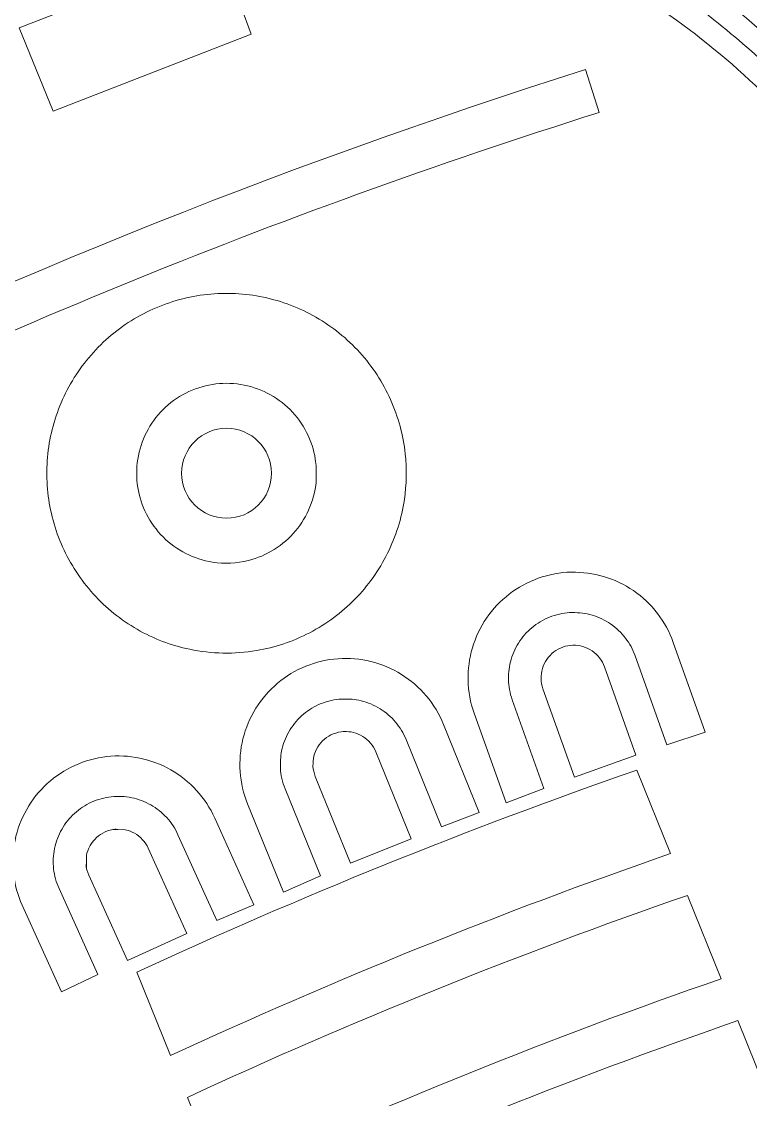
# Model space of a CAD drawing. Header units: millimetres. Extents: x -216 to 235, y -247 to 205.
# Drawn here: x -57.69 to -37.52, y 113.98 to 143.78 of the extents above; entities that cross this region are included whole.
import ezdxf

# ---------------------------------------------------------------- set-up
doc = ezdxf.new("R2010")
doc.units = ezdxf.units.MM
doc.header["$MEASUREMENT"] = 0
doc.layers.add('Camada 1', color=7, linetype='Continuous')

msp = doc.modelspace()

# ---------------------------------------------------------------- linework, layer by layer
at = {"layer": 'Camada 1', "color": 240, "lineweight": 18}
msp.add_open_spline([(40.386, -243.7514), (52.549, -242.0562), (64.5321, -239.369), (76.2543, -235.708), (76.2543, -235.708), (98.8911, -228.6351), (120.1427, -218.1082), (139.486, -204.3864), (139.486, -204.3864), (164.4969, -186.644), (185.4274, -164.233), (201.4217, -138.0695), (201.4217, -138.0695), (213.7717, -117.7741), (222.7947, -95.7966), (228.2686, -72.6782), (228.2686, -72.6782), (232.7664, -53.682), (234.7784, -34.2646), (234.2711, -14.7498), (234.2711, -14.7498), (233.6078, 8.9614), (229.2434, 32.277), (221.2854, 54.6227), (221.2854, 54.6227), (213.3274, 76.9685), (201.9717, 97.7943), (187.498, 116.5872), (187.498, 116.5872), (182.1139, 123.578), (176.3293, 130.2413), (170.1642, 136.5541), (170.1642, 136.5541), (153.5928, 153.4769), (134.5781, 167.599), (113.5883, 178.5727), (113.5883, 178.5727), (92.5985, 189.5464), (70.1505, 197.1015), (46.7969, 201.0519), (46.7969, 201.0519), (39.0919, 202.3552), (31.3295, 203.2562), (23.5308, 203.7524), (23.5308, 203.7524), (0.054, 205.2792), (-23.3725, 203.1146), (-46.1721, 197.3119), (-46.1721, 197.3119), (-57.2082, 194.503), (-67.9982, 190.8615), (-78.4793, 186.4083), (-78.4793, 186.4083), (-100.2525, 177.1917), (-120.3159, 164.6826), (-138.1754, 149.1888), (-138.1754, 149.1888), (-156.0349, 133.6951), (-171.2507, 115.5983), (-183.4483, 95.344), (-183.4483, 95.344), (-190.4371, 83.7389), (-196.3515, 71.5511), (-201.1434, 58.8799), (-201.1434, 58.8799), (-210.746, 33.3304), (-215.639, 6.4782), (-215.6655, -20.8162), (-215.6655, -20.8162), (-215.6885, -44.4186), (-212.0189, -67.7341), (-204.7472, -90.1884), (-204.7472, -90.1884), (-197.4754, -112.6427), (-186.7806, -133.683), (-172.926, -152.7913), (-172.926, -152.7913), (-167.4686, -160.3181), (-161.5547, -167.4917), (-155.2071, -174.2846)], degree=3, knots=[0, 0, 0, 0, 0.047619, 0.047619, 0.047619, 0.047619, 0.0952381, 0.0952381, 0.0952381, 0.0952381, 0.1428571, 0.1428571, 0.1428571, 0.1428571, 0.1904762, 0.1904762, 0.1904762, 0.1904762, 0.2380952, 0.2380952, 0.2380952, 0.2380952, 0.2857143, 0.2857143, 0.2857143, 0.2857143, 0.3333333, 0.3333333, 0.3333333, 0.3333333, 0.3809524, 0.3809524, 0.3809524, 0.3809524, 0.4285714, 0.4285714, 0.4285714, 0.4285714, 0.4761905, 0.4761905, 0.4761905, 0.4761905, 0.5238095, 0.5238095, 0.5238095, 0.5238095, 0.5714286, 0.5714286, 0.5714286, 0.5714286, 0.6190476, 0.6190476, 0.6190476, 0.6190476, 0.6666667, 0.6666667, 0.6666667, 0.6666667, 0.7142857, 0.7142857, 0.7142857, 0.7142857, 0.7619048, 0.7619048, 0.7619048, 0.7619048, 0.8095238, 0.8095238, 0.8095238, 0.8095238, 0.8571429, 0.8571429, 0.8571429, 0.8571429, 0.9047619, 0.9047619, 0.9047619, 0.9047619, 1, 1, 1, 1], dxfattribs=at)
at = {"layer": 'Camada 1', "color": 250, "lineweight": 18}
for points, knots in [([(169.4556, 135.5004), (152.9965, 152.348), (134.1044, 166.4135), (113.2447, 177.3504), (113.2447, 177.3504), (92.385, 188.2873), (70.0712, 195.8264), (46.8527, 199.782), (46.8527, 199.782), (39.1901, 201.0875), (31.4701, 201.9926), (23.7134, 202.4951), (23.7134, 202.4951), (0.3708, 204.0413), (-22.9262, 201.9169), (-45.6041, 196.1741), (-45.6041, 196.1741), (-56.5864, 193.3931), (-67.3248, 189.7829), (-77.7567, 185.3645), (-77.7567, 185.3645), (-99.4202, 176.2238), (-119.3871, 163.8067), (-137.1658, 148.419), (-137.1658, 148.419), (-154.9444, 133.0313), (-170.097, 115.0518), (-182.2504, 94.9233), (-182.2504, 94.9233), (-189.2131, 83.3915), (-195.1084, 71.2792), (-199.8881, 58.6848), (-199.8881, 58.6848), (-209.4979, 33.2044), (-214.3954, 6.4161), (-214.4225, -20.8161), (-214.4225, -20.8161), (-214.4225, -44.3152), (-210.6959, -67.68), (-203.3914, -90.0987), (-203.3914, -90.0987), (-196.087, -112.5174), (-185.3655, -133.5174), (-171.4908, -152.5816), (-171.4908, -152.5816), (-166.2338, -159.8049), (-160.555, -166.7015), (-154.4747, -173.2469), (-154.4747, -173.2469), (-138.5335, -190.4321), (-120.1002, -204.912), (-99.6287, -216.33), (-99.6287, -216.33), (-77.9909, -228.3986), (-54.6567, -236.727), (-30.2673, -241.0865), (-30.2673, -241.0865), (-7.2069, -245.2627), (16.2229, -245.78), (39.4452, -242.6257)], [0, 0, 0, 0, 0.0625, 0.0625, 0.0625, 0.0625, 0.125, 0.125, 0.125, 0.125, 0.1875, 0.1875, 0.1875, 0.1875, 0.25, 0.25, 0.25, 0.25, 0.3125, 0.3125, 0.3125, 0.3125, 0.375, 0.375, 0.375, 0.375, 0.4375, 0.4375, 0.4375, 0.4375, 0.5, 0.5, 0.5, 0.5, 0.5625, 0.5625, 0.5625, 0.5625, 0.625, 0.625, 0.625, 0.625, 0.6875, 0.6875, 0.6875, 0.6875, 0.75, 0.75, 0.75, 0.75, 0.8125, 0.8125, 0.8125, 0.8125, 0.875, 0.875, 0.875, 0.875, 1, 1, 1, 1]), ([(-18.3925, 127.9933), (-18.737, 131.7655), (-19.6673, 135.4373), (-21.1606, 138.9184), (-21.1606, 138.9184), (-21.8363, 140.4936), (-22.6225, 142.0166), (-23.5153, 143.4797), (-23.5153, 143.4797), (-25.4715, 146.6434), (-27.8986, 149.4621), (-30.7367, 151.8665), (-30.7367, 151.8665), (-32.4121, 153.2858), (-34.212, 154.5434), (-36.1209, 155.6285), (-36.1209, 155.6285), (-37.1172, 156.1949), (-38.1359, 156.7199), (-39.1752, 157.2027)], [0, 0, 0, 0, 0.1666667, 0.1666667, 0.1666667, 0.1666667, 0.3333333, 0.3333333, 0.3333333, 0.3333333, 0.5, 0.5, 0.5, 0.5, 0.6666667, 0.6666667, 0.6666667, 0.6666667, 1, 1, 1, 1]), ([(-31.8695, 136.7906), (-33.08, 139.0393), (-34.6274, 141.071), (-36.4736, 142.8355), (-36.4736, 142.8355), (-37.976, 144.2715), (-39.6493, 145.5039), (-41.4663, 146.5126), (-41.4663, 146.5126), (-43.5039, 147.6438), (-45.6456, 148.5629), (-47.8694, 149.2604), (-47.8694, 149.2604), (-47.8694, 149.568), (-47.8786, 149.7163), (-47.9451, 149.9353), (-47.9451, 149.9353), (-44.1977, 148.8967), (-40.7299, 147.1373), (-37.6787, 144.7266), (-37.6787, 144.7266), (-35.6881, 143.1527), (-33.9682, 141.2869), (-32.5614, 139.1749), (-32.5614, 139.1749), (-31.5512, 137.6582), (-30.7183, 136.0372), (-30.0737, 134.3326), (-30.0737, 134.3326), (-29.0749, 131.6914), (-28.4452, 128.9387), (-28.1963, 126.126)], [0, 0, 0, 0, 0.1111111, 0.1111111, 0.1111111, 0.1111111, 0.2222222, 0.2222222, 0.2222222, 0.2222222, 0.3333333, 0.3333333, 0.3333333, 0.3333333, 0.4444444, 0.4444444, 0.4444444, 0.4444444, 0.5555556, 0.5555556, 0.5555556, 0.5555556, 0.6666667, 0.6666667, 0.6666667, 0.6666667, 0.7777778, 0.7777778, 0.7777778, 0.7777778, 1, 1, 1, 1]), ([(-37.177, 142.6727), (-38.3454, 143.7474), (-39.6183, 144.6961), (-40.9822, 145.5084), (-40.9822, 145.5084), (-43.1992, 146.829), (-45.5547, 147.8829), (-48.0167, 148.6557), (-48.0167, 148.6557), (-48.1026, 148.4563), (-48.2216, 148.2748), (-48.3703, 148.1166), (-48.3703, 148.1166), (-45.2775, 147.217), (-42.3775, 145.8154), (-39.7511, 143.951), (-39.7511, 143.951), (-37.8448, 142.5976), (-36.1736, 140.9628), (-34.7788, 139.0866), (-34.7788, 139.0866), (-33.5786, 137.4723), (-32.6071, 135.7108), (-31.8822, 133.8344)], [0, 0, 0, 0, 0.1428571, 0.1428571, 0.1428571, 0.1428571, 0.2857143, 0.2857143, 0.2857143, 0.2857143, 0.4285714, 0.4285714, 0.4285714, 0.4285714, 0.5714286, 0.5714286, 0.5714286, 0.5714286, 0.7142857, 0.7142857, 0.7142857, 0.7142857, 1, 1, 1, 1]), ([(-98.9189, 144.8495), (-99.0393, 144.6943), (-99.1338, 144.5221), (-99.2003, 144.3373), (-99.2003, 144.3373), (-99.2407, 144.225), (-99.2702, 144.1093), (-99.2885, 143.9914), (-99.2885, 143.9914), (-98.8316, 143.7209), (-98.338, 143.5253), (-97.8199, 143.4092), (-97.8199, 143.4092), (-97.3831, 143.3114), (-96.9372, 143.2722), (-96.49, 143.2923), (-96.49, 143.2923), (-95.563, 143.3866), (-94.6738, 143.665), (-93.8586, 144.1162), (-93.8586, 144.1162), (-93.0143, 144.5797), (-92.1544, 145.0133), (-91.2797, 145.4164), (-91.2797, 145.4164), (-90.7575, 145.6571), (-90.204, 145.8132), (-89.6329, 145.8808), (-89.6329, 145.8808), (-89.2973, 145.9205), (-88.9594, 145.929), (-88.6222, 145.9062), (-88.6222, 145.9062), (-89.1808, 145.838), (-89.7217, 145.6832), (-90.2319, 145.4458), (-90.2319, 145.4458), (-90.6147, 145.2675), (-90.9739, 145.0455), (-91.3044, 144.7826), (-91.3044, 144.7826), (-92.335, 144.024), (-93.3902, 143.3), (-94.4689, 142.6114), (-94.4689, 142.6114), (-94.8425, 142.3728), (-95.2488, 142.1957), (-95.6778, 142.0843), (-95.6778, 142.0843), (-96.1068, 141.973), (-96.548, 141.9301), (-96.9904, 141.9567), (-96.9904, 141.9567), (-97.3844, 141.9804), (-97.7712, 142.0589), (-98.1433, 142.1906), (-98.1433, 142.1906), (-98.5842, 142.3848), (-99.0314, 142.5642), (-99.4843, 142.7284), (-99.4843, 142.7284), (-99.5541, 142.7573), (-99.6458, 142.7809), (-99.7027, 142.7809), (-99.7027, 142.7809), (-99.8156, 142.7809), (-19.9901, 142.7633), (-99.9267, 142.7633), (-99.9267, 142.7633), (-99.9656, 142.7633), (-100.0699, 142.7168), (-100.1343, 142.6774), (-100.1343, 142.6774), (-100.1987, 142.6379), (-100.2561, 142.5889), (-100.3052, 142.5315), (-100.3052, 142.5315), (-100.3542, 142.4741), (-100.3937, 142.4097), (-100.4226, 142.34), (-100.4226, 142.34), (-100.4515, 142.2702), (-100.4751, 142.1785), (-100.4751, 142.1215), (-100.4751, 142.1215), (-100.4751, 142.0183), (-100.4667, 142.6484), (-100.4667, 141.9419), (-100.4667, 141.9419), (-100.4311, 141.7377), (-100.3641, 141.5416), (-100.2671, 141.3583), (-100.2671, 141.3583), (-100.1702, 141.1751), (-100.0458, 141.0093), (-99.897, 140.865), (-99.897, 140.865), (-99.7483, 140.7207), (-99.5787, 140.6014), (-99.3926, 140.5102), (-99.3926, 140.5102), (-99.3008, 140.4652), (-99.2057, 140.4274), (-99.1081, 140.3971), (-99.1081, 140.3971), (-98.7206, 140.24), (-98.3283, 140.0955), (-97.9315, 139.9636), (-97.9315, 139.9636), (-97.6335, 139.8514), (-97.2709, 139.7725), (-97.0034, 139.7725), (-97.0034, 139.7725), (-96.6089, 139.7725), (-96.3687, 139.7931), (-96.0616, 139.8775), (-96.0616, 139.8775), (-95.9091, 139.9194), (-95.7603, 139.9731), (-95.6161, 140.0383), (-95.6161, 140.0383), (-95.0173, 140.314), (-94.4467, 140.6441), (-93.9091, 141.0258)], [0, 0, 0, 0, 0.03125, 0.03125, 0.03125, 0.03125, 0.0625, 0.0625, 0.0625, 0.0625, 0.09375, 0.09375, 0.09375, 0.09375, 0.125, 0.125, 0.125, 0.125, 0.15625, 0.15625, 0.15625, 0.15625, 0.1875, 0.1875, 0.1875, 0.1875, 0.21875, 0.21875, 0.21875, 0.21875, 0.25, 0.25, 0.25, 0.25, 0.28125, 0.28125, 0.28125, 0.28125, 0.3125, 0.3125, 0.3125, 0.3125, 0.34375, 0.34375, 0.34375, 0.34375, 0.375, 0.375, 0.375, 0.375, 0.40625, 0.40625, 0.40625, 0.40625, 0.4375, 0.4375, 0.4375, 0.4375, 0.46875, 0.46875, 0.46875, 0.46875, 0.5, 0.5, 0.5, 0.5, 0.53125, 0.53125, 0.53125, 0.53125, 0.5625, 0.5625, 0.5625, 0.5625, 0.59375, 0.59375, 0.59375, 0.59375, 0.625, 0.625, 0.625, 0.625, 0.65625, 0.65625, 0.65625, 0.65625, 0.6875, 0.6875, 0.6875, 0.6875, 0.71875, 0.71875, 0.71875, 0.71875, 0.75, 0.75, 0.75, 0.75, 0.78125, 0.78125, 0.78125, 0.78125, 0.8125, 0.8125, 0.8125, 0.8125, 0.84375, 0.84375, 0.84375, 0.84375, 0.875, 0.875, 0.875, 0.875, 0.90625, 0.90625, 0.90625, 0.90625, 0.9375, 0.9375, 0.9375, 0.9375, 1, 1, 1, 1]), ([(-52.2004, 145.7648), (-52.2004, 145.7648), (-57.7552, 143.6044), (-57.7552, 143.6044), (-57.7552, 143.6044), (-57.7552, 143.6044), (-56.8147, 141.3025), (-56.8147, 141.3025), (-56.8147, 141.3025), (-56.8147, 141.3025), (-51.3377, 143.4326), (-51.3377, 143.4326), (-51.3377, 143.4326), (-51.3377, 143.4326), (-52.2004, 145.7648), (-52.2004, 145.7648)], [0, 0, 0, 0, 0.2, 0.2, 0.2, 0.2, 0.4, 0.4, 0.4, 0.4, 0.6, 0.6, 0.6, 0.6, 1, 1, 1, 1]), ([(-42.0857, 142.4532), (-59.2763, 137.0247), (-75.4061, 128.9738), (-90.0778, 118.4987), (-90.0778, 118.4987), (-106.2467, 106.9547), (-120.1877, 92.8004), (-131.4849, 76.4581)], [0, 0, 0, 0, 0.3333333, 0.3333333, 0.3333333, 0.3333333, 1, 1, 1, 1]), ([(-150.9205, -77.3759), (-156.868, -60.4674), (-160.0972, -42.8367), (-160.5287, -24.9179), (-160.5287, -24.9179), (-160.7768, -14.6119), (-160.0916, -4.3259), (-158.4785, 5.8561), (-158.4785, 5.8561), (-155.6464, 23.5449), (-150.0821, 40.5729), (-141.9225, 56.5208), (-141.9225, 56.5208), (-133.7982, 72.3997), (-123.2997, 86.8191), (-110.6833, 99.4273), (-110.6833, 99.4273), (-98.0511, 112.0511), (-83.5997, 122.5434), (-67.6849, 130.6458), (-67.6849, 130.6458), (-59.3304, 134.8992), (-50.6531, 138.4478), (-41.7123, 141.2675)], [0, 0, 0, 0, 0.1428571, 0.1428571, 0.1428571, 0.1428571, 0.2857143, 0.2857143, 0.2857143, 0.2857143, 0.4285714, 0.4285714, 0.4285714, 0.4285714, 0.5714286, 0.5714286, 0.5714286, 0.5714286, 0.7142857, 0.7142857, 0.7142857, 0.7142857, 1, 1, 1, 1]), ([(-47.0755, 131.8279), (-47.1315, 132.3478), (-47.2683, 132.8525), (-47.4823, 133.3296), (-47.4823, 133.3296), (-47.6963, 133.8068), (-47.9823, 134.2446), (-48.3333, 134.6322), (-48.3333, 134.6322), (-48.6843, 135.0199), (-49.0916, 135.3478), (-49.5452, 135.608), (-49.5452, 135.608), (-49.9988, 135.8682), (-50.4875, 136.0543), (-50.9993, 136.1616), (-50.9993, 136.1616), (-51.5111, 136.2689), (-52.0334, 136.2948), (-52.5533, 136.2388), (-52.5533, 136.2388), (-53.0732, 136.1826), (-53.578, 136.0459), (-54.0551, 135.8319), (-54.0551, 135.8319), (-54.5322, 135.6179), (-54.97, 135.3318), (-55.3577, 134.9809), (-55.3577, 134.9809), (-55.7453, 134.6299), (-56.0733, 134.2226), (-56.3335, 133.769), (-56.3335, 133.769), (-56.5937, 133.3154), (-56.7797, 132.8267), (-56.8871, 132.3149), (-56.8871, 132.3149), (-56.9944, 131.8031), (-57.0203, 131.2808), (-56.9642, 130.7609), (-56.9642, 130.7609), (-56.9081, 130.241), (-56.7713, 129.7362), (-56.5573, 129.2591)], [0, 0, 0, 0, 0.0833333, 0.0833333, 0.0833333, 0.0833333, 0.1666667, 0.1666667, 0.1666667, 0.1666667, 0.25, 0.25, 0.25, 0.25, 0.3333333, 0.3333333, 0.3333333, 0.3333333, 0.4166667, 0.4166667, 0.4166667, 0.4166667, 0.5, 0.5, 0.5, 0.5, 0.5833333, 0.5833333, 0.5833333, 0.5833333, 0.6666667, 0.6666667, 0.6666667, 0.6666667, 0.75, 0.75, 0.75, 0.75, 0.8333333, 0.8333333, 0.8333333, 0.8333333, 1, 1, 1, 1]), ([(-49.5639, 131.6854), (-49.6051, 131.9437), (-49.6861, 132.1923), (-49.805, 132.4252), (-49.805, 132.4252), (-49.9239, 132.6581), (-50.0778, 132.8695), (-50.2629, 133.0543), (-50.2629, 133.0543), (-50.4479, 133.239), (-50.6596, 133.3925), (-50.8927, 133.511), (-50.8927, 133.511), (-51.1258, 133.6296), (-51.3745, 133.7102), (-51.6329, 133.7509), (-51.6329, 133.7509), (-51.8912, 133.7915), (-52.1527, 133.7913), (-52.4109, 133.7502), (-52.4109, 133.7502), (-52.6692, 133.7091), (-52.9178, 133.6281), (-53.1507, 133.5091), (-53.1507, 133.5091), (-53.3836, 133.3902), (-53.595, 133.2364), (-53.7797, 133.0513), (-53.7797, 133.0513), (-53.9645, 132.8662), (-54.118, 132.6546), (-54.2365, 132.4214)], [0, 0, 0, 0, 0.1111111, 0.1111111, 0.1111111, 0.1111111, 0.2222222, 0.2222222, 0.2222222, 0.2222222, 0.3333333, 0.3333333, 0.3333333, 0.3333333, 0.4444444, 0.4444444, 0.4444444, 0.4444444, 0.5555556, 0.5555556, 0.5555556, 0.5555556, 0.6666667, 0.6666667, 0.6666667, 0.6666667, 0.7777778, 0.7777778, 0.7777778, 0.7777778, 1, 1, 1, 1]), ([(-54.2365, 132.4214), (-54.3551, 132.1884), (-54.4356, 131.9396), (-54.4763, 131.6813), (-54.4763, 131.6813), (-54.517, 131.423), (-54.5168, 131.1615), (-54.4757, 130.9033), (-54.4757, 130.9033), (-54.4345, 130.645), (-54.3535, 130.3964), (-54.2346, 130.1635), (-54.2346, 130.1635), (-54.1157, 129.9306), (-53.9618, 129.7192), (-53.7768, 129.5344), (-53.7768, 129.5344), (-53.5917, 129.3497), (-53.38, 129.1962), (-53.1469, 129.0776), (-53.1469, 129.0776), (-52.9139, 128.9591), (-52.6651, 128.8785), (-52.4068, 128.8378), (-52.4068, 128.8378), (-52.0756, 128.7857), (-51.7406, 128.8006), (-51.4154, 128.8821), (-51.4154, 128.8821), (-51.1618, 128.9456), (-50.9212, 129.048), (-50.6996, 129.1868), (-50.6996, 129.1868), (-50.4781, 129.3256), (-50.2809, 129.4973), (-50.113, 129.6978), (-50.113, 129.6978), (-49.9452, 129.8982), (-49.8108, 130.1225), (-49.7131, 130.365), (-49.7131, 130.365), (-49.6154, 130.6075), (-49.5389, 130.9195), (-49.5389, 131.1232), (-49.5389, 131.1232), (-49.5389, 131.4385), (-49.5343, 131.4994), (-49.5639, 131.6854)], [0, 0, 0, 0, 0.0769231, 0.0769231, 0.0769231, 0.0769231, 0.1538462, 0.1538462, 0.1538462, 0.1538462, 0.2307692, 0.2307692, 0.2307692, 0.2307692, 0.3076923, 0.3076923, 0.3076923, 0.3076923, 0.3846154, 0.3846154, 0.3846154, 0.3846154, 0.4615385, 0.4615385, 0.4615385, 0.4615385, 0.5384615, 0.5384615, 0.5384615, 0.5384615, 0.6153846, 0.6153846, 0.6153846, 0.6153846, 0.6923077, 0.6923077, 0.6923077, 0.6923077, 0.7692308, 0.7692308, 0.7692308, 0.7692308, 0.8461538, 0.8461538, 0.8461538, 0.8461538, 1, 1, 1, 1]), ([(-50.7764, 131.2941), (-50.7764, 130.6076), (-51.3329, 130.051), (-52.0195, 130.051), (-52.0195, 130.051), (-52.7061, 130.051), (-53.2626, 130.6076), (-53.2626, 131.2941), (-53.2626, 131.2941), (-53.2626, 131.9807), (-52.7061, 132.5373), (-52.0195, 132.5373), (-52.0195, 132.5373), (-51.3329, 132.5373), (-50.7764, 131.9807), (-50.7764, 131.2941)], [0, 0, 0, 0, 0.2, 0.2, 0.2, 0.2, 0.4, 0.4, 0.4, 0.4, 0.6, 0.6, 0.6, 0.6, 1, 1, 1, 1]), ([(-56.5573, 129.2591), (-56.3433, 128.7819), (-56.0573, 128.3442), (-55.7063, 127.9565), (-55.7063, 127.9565), (-55.3553, 127.5689), (-54.948, 127.2409), (-54.4944, 126.9807), (-54.4944, 126.9807), (-54.0408, 126.7205), (-53.5521, 126.5344), (-53.0403, 126.4271), (-53.0403, 126.4271), (-52.4302, 126.2992), (-51.807, 126.2869), (-51.1924, 126.3906), (-51.1924, 126.3906), (-50.6768, 126.4776), (-50.1811, 126.6441), (-49.7176, 126.8862), (-49.7176, 126.8862), (-49.2541, 127.1282), (-48.8342, 127.4398), (-48.4682, 127.8132), (-48.4682, 127.8132), (-48.1021, 128.1866), (-47.799, 128.6127), (-47.5663, 129.081), (-47.5663, 129.081), (-47.3336, 129.5492), (-47.177, 130.0481), (-47.1004, 130.5654), (-47.1004, 130.5654), (-47.0384, 130.984), (-47.03, 131.4071), (-47.0755, 131.8279)], [0, 0, 0, 0, 0.1, 0.1, 0.1, 0.1, 0.2, 0.2, 0.2, 0.2, 0.3, 0.3, 0.3, 0.3, 0.4, 0.4, 0.4, 0.4, 0.5, 0.5, 0.5, 0.5, 0.6, 0.6, 0.6, 0.6, 0.7, 0.7, 0.7, 0.7, 0.8, 0.8, 0.8, 0.8, 1, 1, 1, 1]), ([(-39.6596, 126.6169), (-39.7627, 126.9065), (-39.9097, 127.1765), (-40.0972, 127.42), (-40.0972, 127.42), (-40.2848, 127.6636), (-40.5081, 127.8749), (-40.7617, 128.0486), (-40.7617, 128.0486), (-41.0153, 128.2224), (-41.2929, 128.3543), (-41.5878, 128.4412), (-41.5878, 128.4412), (-41.8827, 128.528), (-42.1472, 128.5592), (-42.4948, 128.5592), (-42.4948, 128.5592), (-42.7705, 128.5592), (-43.1043, 128.4941), (-43.3939, 128.3911), (-43.3939, 128.3911), (-43.6835, 128.2881), (-43.9535, 128.1409), (-44.1971, 127.9534), (-44.1971, 127.9534), (-44.4407, 127.7659), (-44.6519, 127.5426), (-44.8257, 127.289), (-44.8257, 127.289), (-44.9994, 127.0354), (-45.1313, 126.7577), (-45.2182, 126.4629), (-45.2182, 126.4629), (-45.305, 126.168), (-45.3362, 125.9035), (-45.3362, 125.5559), (-45.3362, 125.5559), (-45.3362, 125.2802), (-45.2712, 124.9464), (-45.1682, 124.6568)], [0, 0, 0, 0, 0.0909091, 0.0909091, 0.0909091, 0.0909091, 0.1818182, 0.1818182, 0.1818182, 0.1818182, 0.2727273, 0.2727273, 0.2727273, 0.2727273, 0.3636364, 0.3636364, 0.3636364, 0.3636364, 0.4545455, 0.4545455, 0.4545455, 0.4545455, 0.5454545, 0.5454545, 0.5454545, 0.5454545, 0.6363636, 0.6363636, 0.6363636, 0.6363636, 0.7272727, 0.7272727, 0.7272727, 0.7272727, 0.8181818, 0.8181818, 0.8181818, 0.8181818, 1, 1, 1, 1]), ([(-44.1157, 125.0312), (-44.1794, 125.2102), (-44.2196, 125.4164), (-44.2196, 125.5868), (-44.2196, 125.5868), (-44.2196, 125.8016), (-44.2003, 125.965), (-44.1467, 126.1472), (-44.1467, 126.1472), (-44.093, 126.3294), (-44.0115, 126.501), (-43.9041, 126.6577), (-43.9041, 126.6577), (-43.7968, 126.8144), (-43.6662, 126.9524), (-43.5157, 127.0683), (-43.5157, 127.0683), (-43.3652, 127.1841), (-43.1984, 127.275), (-43.0194, 127.3387)], [0, 0, 0, 0, 0.1666667, 0.1666667, 0.1666667, 0.1666667, 0.3333333, 0.3333333, 0.3333333, 0.3333333, 0.5, 0.5, 0.5, 0.5, 0.6666667, 0.6666667, 0.6666667, 0.6666667, 1, 1, 1, 1]), ([(-43.0194, 127.3387), (-42.8405, 127.4024), (-42.6343, 127.4425), (-42.4639, 127.4425), (-42.4639, 127.4425), (-42.2491, 127.4425), (-42.0857, 127.4233), (-41.9034, 127.3696), (-41.9034, 127.3696), (-41.7212, 127.3159), (-41.5497, 127.2344), (-41.393, 127.1271), (-41.393, 127.1271), (-41.2363, 127.0197), (-41.0983, 126.8892), (-40.9824, 126.7387), (-40.9824, 126.7387), (-40.8666, 126.5882), (-40.7757, 126.4214), (-40.712, 126.2424)], [0, 0, 0, 0, 0.1666667, 0.1666667, 0.1666667, 0.1666667, 0.3333333, 0.3333333, 0.3333333, 0.3333333, 0.5, 0.5, 0.5, 0.5, 0.6666667, 0.6666667, 0.6666667, 0.6666667, 1, 1, 1, 1]), ([(-43.2648, 125.334), (-43.2966, 125.4235), (-43.3167, 125.5266), (-43.3167, 125.6118), (-43.3167, 125.6118), (-43.3167, 125.7192), (-43.3071, 125.8009), (-43.2803, 125.892), (-43.2803, 125.892), (-43.2534, 125.9831), (-43.2127, 126.0689), (-43.159, 126.1473), (-43.159, 126.1473), (-43.1053, 126.2256), (-43.04, 126.2946), (-42.9648, 126.3525), (-42.9648, 126.3525), (-42.8895, 126.4105), (-42.8061, 126.4559), (-42.7166, 126.4878), (-42.7166, 126.4878), (-42.6272, 126.5196), (-42.5241, 126.5397), (-42.4389, 126.5397), (-42.4389, 126.5397), (-42.3315, 126.5397), (-42.2498, 126.5301), (-42.1586, 126.5032)], [0, 0, 0, 0, 0.125, 0.125, 0.125, 0.125, 0.25, 0.25, 0.25, 0.25, 0.375, 0.375, 0.375, 0.375, 0.5, 0.5, 0.5, 0.5, 0.625, 0.625, 0.625, 0.625, 0.75, 0.75, 0.75, 0.75, 1, 1, 1, 1]), ([(-42.1586, 126.5032), (-42.0676, 126.4764), (-41.9818, 126.4356), (-41.9034, 126.382), (-41.9034, 126.382), (-41.8251, 126.3283), (-41.7561, 126.263), (-41.6981, 126.1878), (-41.6981, 126.1878), (-41.6402, 126.1125), (-41.5948, 126.0291), (-41.5629, 125.9396)], [0, 0, 0, 0, 0.25, 0.25, 0.25, 0.25, 0.5, 0.5, 0.5, 0.5, 1, 1, 1, 1]), ([(-40.712, 126.2424), (-40.712, 126.2424), (-39.8387, 123.7883), (-39.8387, 123.7883), (-39.8387, 123.7883), (-39.8387, 123.7883), (-38.7774, 124.1377), (-38.7774, 124.1377), (-38.7774, 124.1377), (-38.7774, 124.1377), (-39.6596, 126.6169), (-39.6596, 126.6169)], [0, 0, 0, 0, 0.25, 0.25, 0.25, 0.25, 0.5, 0.5, 0.5, 0.5, 1, 1, 1, 1]), ([(-46.0181, 124.35), (-46.1337, 124.6348), (-46.2924, 124.8981), (-46.4904, 125.1333), (-46.4904, 125.1333), (-46.6883, 125.3684), (-46.9206, 125.5698), (-47.1816, 125.7323), (-47.1816, 125.7323), (-47.4425, 125.8948), (-47.7257, 126.0145), (-48.0241, 126.0884), (-48.0241, 126.0884), (-48.3225, 126.1623), (-48.6287, 126.1886), (-48.9354, 126.1667), (-48.9354, 126.1667), (-49.242, 126.1448), (-49.5414, 126.0752), (-49.8263, 125.9596), (-49.8263, 125.9596), (-50.1111, 125.844), (-50.3744, 125.6853), (-50.6096, 125.4873), (-50.6096, 125.4873), (-50.8447, 125.2894), (-51.0461, 125.0571), (-51.2086, 124.7961), (-51.2086, 124.7961), (-51.3711, 124.5352), (-51.4908, 124.252), (-51.5647, 123.9536), (-51.5647, 123.9536), (-51.6386, 123.6552), (-51.665, 123.349), (-51.643, 123.0423), (-51.643, 123.0423), (-51.6211, 122.7357), (-51.5515, 122.4363), (-51.4359, 122.1514)], [0, 0, 0, 0, 0.0909091, 0.0909091, 0.0909091, 0.0909091, 0.1818182, 0.1818182, 0.1818182, 0.1818182, 0.2727273, 0.2727273, 0.2727273, 0.2727273, 0.3636364, 0.3636364, 0.3636364, 0.3636364, 0.4545455, 0.4545455, 0.4545455, 0.4545455, 0.5454545, 0.5454545, 0.5454545, 0.5454545, 0.6363636, 0.6363636, 0.6363636, 0.6363636, 0.7272727, 0.7272727, 0.7272727, 0.7272727, 0.8181818, 0.8181818, 0.8181818, 0.8181818, 1, 1, 1, 1]), ([(-41.5629, 125.9396), (-41.5629, 125.9396), (-40.6943, 123.4984), (-40.6943, 123.4984), (-40.6943, 123.4984), (-40.6943, 123.4984), (-42.3966, 122.894), (-42.3966, 122.894), (-42.3966, 122.894), (-42.3966, 122.894), (-43.2648, 125.334), (-43.2648, 125.334)], [0, 0, 0, 0, 0.25, 0.25, 0.25, 0.25, 0.5, 0.5, 0.5, 0.5, 1, 1, 1, 1]), ([(-49.8902, 124.6327), (-49.7449, 124.755), (-49.5823, 124.8531), (-49.4062, 124.9245), (-49.4062, 124.9245), (-49.2302, 124.9959), (-49.0025, 125.0525), (-48.8557, 125.0525), (-48.8557, 125.0525), (-48.5846, 125.0525), (-48.477, 125.0498), (-48.2927, 125.0041), (-48.2927, 125.0041), (-48.1083, 124.9584), (-47.9333, 124.8845), (-47.7721, 124.7841), (-47.7721, 124.7841), (-47.6109, 124.6837), (-47.4673, 124.5592), (-47.345, 124.4139), (-47.345, 124.4139), (-47.2227, 124.2686), (-47.1246, 124.1059), (-47.0532, 123.9299)], [0, 0, 0, 0, 0.1428571, 0.1428571, 0.1428571, 0.1428571, 0.2857143, 0.2857143, 0.2857143, 0.2857143, 0.4285714, 0.4285714, 0.4285714, 0.4285714, 0.5714286, 0.5714286, 0.5714286, 0.5714286, 0.7142857, 0.7142857, 0.7142857, 0.7142857, 1, 1, 1, 1]), ([(-45.1682, 124.6568), (-45.1682, 124.6568), (-44.2865, 122.179), (-44.2865, 122.179), (-44.2865, 122.179), (-44.2865, 122.179), (-43.2433, 122.5794), (-43.2433, 122.5794), (-43.2433, 122.5794), (-43.2433, 122.5794), (-44.1157, 125.0312), (-44.1157, 125.0312)], [0, 0, 0, 0, 0.25, 0.25, 0.25, 0.25, 0.5, 0.5, 0.5, 0.5, 1, 1, 1, 1]), ([(-50.4008, 122.5715), (-50.4722, 122.7475), (-50.5288, 122.9752), (-50.5288, 123.1219), (-50.5288, 123.1219), (-50.5288, 123.3931), (-50.5261, 123.5007), (-50.4804, 123.685), (-50.4804, 123.685), (-50.4347, 123.8694), (-50.3608, 124.0444), (-50.2604, 124.2056), (-50.2604, 124.2056), (-50.16, 124.3669), (-50.0355, 124.5104), (-49.8902, 124.6327)], [0, 0, 0, 0, 0.2, 0.2, 0.2, 0.2, 0.4, 0.4, 0.4, 0.4, 0.6, 0.6, 0.6, 0.6, 1, 1, 1, 1]), ([(-47.0532, 123.9299), (-47.0532, 123.9299), (-46.0737, 121.5162), (-46.0737, 121.5162), (-46.0737, 121.5162), (-46.0737, 121.5162), (-45.0286, 121.9116), (-45.0286, 121.9116), (-45.0286, 121.9116), (-45.0286, 121.9116), (-46.0181, 124.35), (-46.0181, 124.35)], [0, 0, 0, 0, 0.25, 0.25, 0.25, 0.25, 0.5, 0.5, 0.5, 0.5, 1, 1, 1, 1]), ([(-49.5639, 122.9111), (-49.5996, 122.9991), (-49.6279, 123.1129), (-49.6279, 123.1863), (-49.6279, 123.1863), (-49.6279, 123.3219), (-49.6265, 123.3757), (-49.6037, 123.4678), (-49.6037, 123.4678), (-49.5809, 123.5601), (-49.5439, 123.6475), (-49.4937, 123.7282), (-49.4937, 123.7282), (-49.4435, 123.8088), (-49.3813, 123.8805), (-49.3086, 123.9417), (-49.3086, 123.9417), (-49.236, 124.0029), (-49.1546, 124.0519), (-49.0666, 124.0876), (-49.0666, 124.0876), (-48.9786, 124.1233), (-48.8648, 124.1516), (-48.7914, 124.1516)], [0, 0, 0, 0, 0.1428571, 0.1428571, 0.1428571, 0.1428571, 0.2857143, 0.2857143, 0.2857143, 0.2857143, 0.4285714, 0.4285714, 0.4285714, 0.4285714, 0.5714286, 0.5714286, 0.5714286, 0.5714286, 0.7142857, 0.7142857, 0.7142857, 0.7142857, 1, 1, 1, 1]), ([(-48.7914, 124.1516), (-48.6558, 124.1516), (-48.602, 124.1502), (-48.5098, 124.1274), (-48.5098, 124.1274), (-48.4177, 124.1046), (-48.3302, 124.0676), (-48.2496, 124.0174), (-48.2496, 124.0174), (-48.169, 123.9672), (-48.0972, 123.905), (-48.036, 123.8323), (-48.036, 123.8323), (-47.9749, 123.7597), (-47.9258, 123.6783), (-47.8901, 123.5903)], [0, 0, 0, 0, 0.2, 0.2, 0.2, 0.2, 0.4, 0.4, 0.4, 0.4, 0.6, 0.6, 0.6, 0.6, 1, 1, 1, 1]), ([(-57.6728, 119.3497), (-57.7996, 119.6297), (-57.881, 119.9262), (-57.915, 120.2317), (-57.915, 120.2317), (-57.9491, 120.5372), (-57.9349, 120.8443), (-57.8728, 121.1454), (-57.8728, 121.1454), (-57.8108, 121.4464), (-57.7024, 121.7341), (-57.5503, 122.0013), (-57.5503, 122.0013), (-57.3983, 122.2685), (-57.2063, 122.5085), (-56.9791, 122.7156), (-56.9791, 122.7156), (-56.752, 122.9228), (-56.4952, 123.0918), (-56.2152, 123.2186), (-56.2152, 123.2186), (-55.9351, 123.3453), (-55.6386, 123.4267), (-55.3331, 123.4608), (-55.3331, 123.4608), (-55.0276, 123.4948), (-54.7205, 123.4806), (-54.4194, 123.4186), (-54.4194, 123.4186), (-54.1184, 123.3565), (-53.8307, 123.2481), (-53.5635, 123.0961), (-53.5635, 123.0961), (-53.2963, 122.944), (-53.0563, 122.7521), (-52.8492, 122.5249), (-52.8492, 122.5249), (-52.642, 122.2977), (-52.473, 122.0409), (-52.3462, 121.7609)], [0, 0, 0, 0, 0.0909091, 0.0909091, 0.0909091, 0.0909091, 0.1818182, 0.1818182, 0.1818182, 0.1818182, 0.2727273, 0.2727273, 0.2727273, 0.2727273, 0.3636364, 0.3636364, 0.3636364, 0.3636364, 0.4545455, 0.4545455, 0.4545455, 0.4545455, 0.5454545, 0.5454545, 0.5454545, 0.5454545, 0.6363636, 0.6363636, 0.6363636, 0.6363636, 0.7272727, 0.7272727, 0.7272727, 0.7272727, 0.8181818, 0.8181818, 0.8181818, 0.8181818, 1, 1, 1, 1]), ([(-47.8901, 123.5903), (-47.8901, 123.5903), (-46.9158, 121.1893), (-46.9158, 121.1893), (-46.9158, 121.1893), (-46.9158, 121.1893), (-48.5901, 120.5112), (-48.5901, 120.5112), (-48.5901, 120.5112), (-48.5901, 120.5112), (-49.5639, 122.9111), (-49.5639, 122.9111)], [0, 0, 0, 0, 0.25, 0.25, 0.25, 0.25, 0.5, 0.5, 0.5, 0.5, 1, 1, 1, 1]), ([(-51.4359, 122.1514), (-51.4359, 122.1514), (-50.447, 119.7145), (-50.447, 119.7145), (-50.447, 119.7145), (-50.447, 119.7145), (-49.4223, 120.16), (-49.4223, 120.16), (-49.4223, 120.16), (-49.4223, 120.16), (-50.4008, 122.5715), (-50.4008, 122.5715)], [0, 0, 0, 0, 0.25, 0.25, 0.25, 0.25, 0.5, 0.5, 0.5, 0.5, 1, 1, 1, 1]), ([(-53.3639, 121.3002), (-53.4422, 121.4732), (-53.5467, 121.6319), (-53.6747, 121.7723), (-53.6747, 121.7723), (-53.8026, 121.9126), (-53.951, 122.0313), (-54.1161, 122.1252), (-54.1161, 122.1252), (-54.2811, 122.2191), (-54.4589, 122.2861), (-54.6449, 122.3245), (-54.6449, 122.3245), (-54.831, 122.3628), (-55.0207, 122.3716), (-55.2095, 122.3506), (-55.2095, 122.3506), (-55.3983, 122.3295), (-55.5814, 122.2792), (-55.7545, 122.2009), (-55.7545, 122.2009), (-55.9275, 122.1226), (-56.0862, 122.0181), (-56.2265, 121.8902), (-56.2265, 121.8902), (-56.3669, 121.7622), (-56.4855, 121.6139), (-56.5795, 121.4488), (-56.5795, 121.4488), (-56.6734, 121.2837), (-56.7404, 121.1059), (-56.7787, 120.9199), (-56.7787, 120.9199), (-56.8171, 120.7338), (-56.8258, 120.5441), (-56.8048, 120.3554), (-56.8048, 120.3554), (-56.7838, 120.1665), (-56.7335, 119.9834), (-56.6552, 119.8103)], [0, 0, 0, 0, 0.0909091, 0.0909091, 0.0909091, 0.0909091, 0.1818182, 0.1818182, 0.1818182, 0.1818182, 0.2727273, 0.2727273, 0.2727273, 0.2727273, 0.3636364, 0.3636364, 0.3636364, 0.3636364, 0.4545455, 0.4545455, 0.4545455, 0.4545455, 0.5454545, 0.5454545, 0.5454545, 0.5454545, 0.6363636, 0.6363636, 0.6363636, 0.6363636, 0.7272727, 0.7272727, 0.7272727, 0.7272727, 0.8181818, 0.8181818, 0.8181818, 0.8181818, 1, 1, 1, 1]), ([(-52.3462, 121.7609), (-52.3462, 121.7609), (-51.2617, 119.3649), (-51.2617, 119.3649), (-51.2617, 119.3649), (-51.2617, 119.3649), (-52.2907, 118.9294), (-52.2907, 118.9294), (-52.2907, 118.9294), (-52.2907, 118.9294), (-53.3639, 121.3002), (-53.3639, 121.3002)], [0, 0, 0, 0, 0.25, 0.25, 0.25, 0.25, 0.5, 0.5, 0.5, 0.5, 1, 1, 1, 1]), ([(-54.1867, 120.9277), (-54.2259, 121.0142), (-54.2781, 121.0936), (-54.3421, 121.1638), (-54.3421, 121.1638), (-54.4061, 121.2339), (-54.4803, 121.2932), (-54.5628, 121.3402), (-54.5628, 121.3402), (-54.6453, 121.3872), (-54.775, 121.4399), (-54.8272, 121.4399), (-54.8272, 121.4399), (-55.5122, 121.4399), (-54.9313, 121.4529), (-55.1095, 121.4529), (-55.1095, 121.4529), (-55.1748, 121.4529), (-55.2955, 121.4173), (-55.382, 121.3781), (-55.382, 121.3781), (-55.4685, 121.3389), (-55.5478, 121.2867), (-55.618, 121.2227), (-55.618, 121.2227), (-55.6882, 121.1587), (-55.7475, 121.0845), (-55.7945, 121.002), (-55.7945, 121.002), (-55.8415, 120.9195), (-55.8941, 120.7898), (-55.8941, 120.7376), (-55.8941, 120.7376), (-55.8941, 120.0526), (-55.9072, 120.6336), (-55.9072, 120.4553), (-55.9072, 120.4553), (-55.9072, 120.39), (-55.8715, 120.2693), (-55.8324, 120.1828)], [0, 0, 0, 0, 0.0909091, 0.0909091, 0.0909091, 0.0909091, 0.1818182, 0.1818182, 0.1818182, 0.1818182, 0.2727273, 0.2727273, 0.2727273, 0.2727273, 0.3636364, 0.3636364, 0.3636364, 0.3636364, 0.4545455, 0.4545455, 0.4545455, 0.4545455, 0.5454545, 0.5454545, 0.5454545, 0.5454545, 0.6363636, 0.6363636, 0.6363636, 0.6363636, 0.7272727, 0.7272727, 0.7272727, 0.7272727, 0.8181818, 0.8181818, 0.8181818, 0.8181818, 1, 1, 1, 1]), ([(-55.8324, 120.1828), (-55.8324, 120.1828), (-54.7638, 117.8223), (-54.7638, 117.8223), (-54.7638, 117.8223), (-54.7638, 117.8223), (-53.1187, 118.5683), (-53.1187, 118.5683), (-53.1187, 118.5683), (-53.1187, 118.5683), (-54.1867, 120.9277), (-54.1867, 120.9277)], [0, 0, 0, 0, 0.25, 0.25, 0.25, 0.25, 0.5, 0.5, 0.5, 0.5, 1, 1, 1, 1]), ([(-55.581, 117.4372), (-55.581, 117.4372), (-56.5876, 116.9524), (-56.5876, 116.9524), (-56.5876, 116.9524), (-56.5876, 116.9524), (-57.6728, 119.3497), (-57.6728, 119.3497)], [0, 0, 0, 0, 0.3333333, 0.3333333, 0.3333333, 0.3333333, 1, 1, 1, 1])]:
    msp.add_open_spline(points, degree=3, knots=knots, dxfattribs=at)
for points in [[(-39.3415, 146.6782), (-37.0769, 145.1913), (-35.0727, 143.3685), (-33.3784, 141.2546)], [(-41.7123, 141.2675), (-41.7123, 141.2675), (-42.0857, 142.4532), (-42.0857, 142.4532)], [(-54.4977, 117.5016), (-49.9809, 119.591), (-45.3663, 121.4544), (-40.6652, 123.0872)], [(-40.6652, 123.0872), (-40.6652, 123.0872), (-39.7337, 120.7783), (-39.7337, 120.7783)], [(-39.7337, 120.7783), (-44.4364, 119.1498), (-49.0513, 117.2866), (-53.5665, 115.1935)], [(-56.6552, 119.8103), (-56.6552, 119.8103), (-55.581, 117.4372), (-55.581, 117.4372)], [(-53.1008, 114.0391), (-48.5863, 116.1341), (-43.9714, 117.9972), (-39.2678, 119.6238)], [(-39.2678, 119.6238), (-39.2678, 119.6238), (-38.3364, 117.3148), (-38.3364, 117.3148)], [(-53.5665, 115.1935), (-53.5665, 115.1935), (-54.4977, 117.5016), (-54.4977, 117.5016)], [(-38.3364, 117.3148), (-43.0414, 115.6923), (-47.6565, 113.829), (-52.1692, 111.7301)], [(-37.8705, 116.1602), (-42.5764, 114.5399), (-47.1916, 112.6767), (-51.7034, 110.5755)], [(-35.0757, 109.2326), (-35.0757, 109.2326), (-37.8705, 116.1602), (-37.8705, 116.1602)], [(-52.1692, 111.7301), (-52.1692, 111.7301), (-53.1008, 114.0391), (-53.1008, 114.0391)]]:
    msp.add_open_spline(points, degree=3, dxfattribs=at)

doc.saveas('drawing.dxf')
